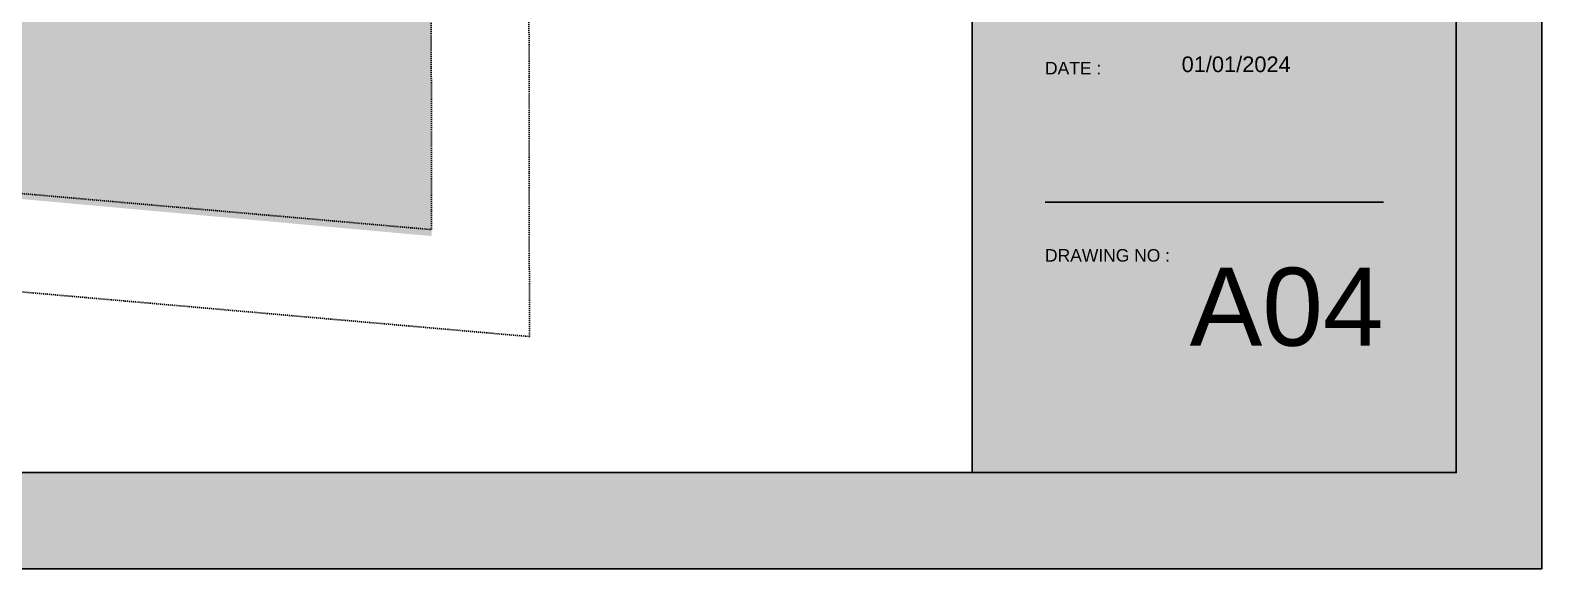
# Model space of a CAD drawing. Header units: metres. Extents: x 183920 to 188551, y 20757 to 23715.
# Drawn here: x 184938.8 to 185093.2, y 20757.1 to 20812.1 of the extents above; entities that cross this region are included whole.
import ezdxf

# ---------------------------------------------------------------- set-up
doc = ezdxf.new("R2010")
doc.units = ezdxf.units.M
for name, pattern in [('Light Grey Page Line', [0]), ('Page Lines', [0]), ('Path offset', [0.022225, 0.00635, -0.003175, 0.00635, -0.003175, 0, -0.003175]), ('Property boundary', [0.001111, 0.0003175, -0.00015875, 0.0003175, -0.00015875, 0, -0.00015875])]:
    doc.linetypes.add(name, pattern=pattern)
for name, color, linetype, true_color in [('Imported blocks_1', 7, 'Continuous', 0xc57dd9), ('Title blocks & Legend', 7, 'Continuous', 0xf890f8), ('Zoning', 7, 'Continuous', 0x47d2e2)]:
    doc.layers.add(name, color=color, linetype=linetype, true_color=true_color)
doc.styles.add('Sheet Number A3', font='', dxfattribs={"height": 0.0075})
doc.styles.add('Text M A3', font='', dxfattribs={"height": 0.0015})
doc.styles.add('Text S A3', font='', dxfattribs={"height": 0.0012})
doc.styles.get('Sheet Number A3').set_extended_font_data('arial')
doc.styles.get('Text M A3').set_extended_font_data('arial')
doc.styles.get('Text S A3').set_extended_font_data('arial')

# ---------------------------------------------------------------- blocks, each defined once
blk = doc.blocks.new('ScaledText_52')
at = {"layer": 'Imported blocks_1', "insert": (-162.88043, 31.21183), "char_height": 0.0012, "width": 0.0130288, "attachment_point": 1, "style": 'Text S A3'}
blk.add_mtext('DRAWING NO :', dxfattribs=at)
blk = doc.blocks.new('ScaledText_62')
at = {"layer": 'Imported blocks_1', "insert": (-163.00908, 31.17289), "char_height": 0.0015, "width": 0.0131611, "attachment_point": 1, "style": 'Text M A3'}
blk.add_mtext('01/01/2024', dxfattribs=at)
blk = doc.blocks.new('A3  Title block minimal vertical')
at = {"layer": 'Imported blocks_1', "transparency": 33554483}
blk.add_hatch(color=256, dxfattribs=at).paths.add_polyline_path([(-0.20993, -0.1483), (-0.20053, -0.13906), (-0.20053, 0.13995), (0.15506, 0.13995), (0.15506, -0.13906), (-0.20053, -0.13906), (-0.20993, -0.1483), (0.20993, -0.1483), (0.20993, 0.1483), (-0.20993, 0.1483), (-0.20993, -0.1483)], flags=0)
at = {"layer": 'Imported blocks_1', "linetype": 'Page Lines'}
blk.add_lwpolyline([(-0.20993, -0.1483), (0.20993, -0.1483), (0.20993, 0.1483), (-0.20993, 0.1483), (-0.20993, -0.1483)], close=True, dxfattribs=at)
at = {"layer": 'Imported blocks_1', "linetype": 'Light Grey Page Line'}
blk.add_lwpolyline([(-0.20053, -0.13906), (0.20169, -0.13906), (0.20169, 0.13995), (-0.20053, 0.13995), (-0.20053, -0.13906)], close=True, dxfattribs=at)
at = {"layer": 'Imported blocks_1', "linetype": 'Page Lines'}
for points in [[(0.15506, 0.13995), (0.15506, -0.13906)], [(0.16209, -0.11311), (0.1947, -0.11311)]]:
    blk.add_lwpolyline(points, dxfattribs=at)
blk = doc.blocks.new('ScaledText_109')
at = {"layer": 'Imported blocks_1', "insert": (-163.73948, 34.14306), "char_height": 0.0075, "width": 0.0309091, "attachment_point": 3, "style": 'Sheet Number A3'}
blk.add_mtext('A04', dxfattribs=at)
blk = doc.blocks.new('ScaledText_117')
at = {"layer": 'Imported blocks_1', "insert": (-162.88043, 31.17887), "char_height": 0.0012, "width": 0.0056115, "attachment_point": 1, "style": 'Text S A3'}
blk.add_mtext('DATE :', dxfattribs=at)

msp = doc.modelspace()

# ---------------------------------------------------------------- hatches: boundary and pattern name
at = {"layer": 'Zoning', "transparency": 33554483}
msp.add_hatch(color=256, dxfattribs=at).paths.add_polyline_path([(184979.79, 20791.04), (184979.46, 21013.52), (184803.82, 21044.02), (184705.17, 21043.36), (184705.24, 20815.82), (184979.79, 20791.04)], flags=0)

# ---------------------------------------------------------------- linework, layer by layer
at = {"layer": 'Zoning', "linetype": 'Property boundary'}
msp.add_lwpolyline([(184989.79, 20780.78), (184989.45, 21021.93), (184804.68, 21054.02), (184695.24, 21054.02), (184695.24, 20806.66), (184989.79, 20780.78)], close=True, dxfattribs=at)
msp.add_lwpolyline([(184989.79, 20780.78), (184989.45, 21021.93), (184804.68, 21054.02), (184695.24, 21054.02), (184695.24, 20806.66), (184989.79, 20780.78)], close=True, dxfattribs=at)
at = {"layer": 'Zoning', "linetype": 'Path offset'}
msp.add_lwpolyline([(184979.79, 20791.7), (184979.46, 21013.52), (184803.82, 21044.02), (184705.24, 21044.02), (184705.24, 20815.82), (184979.79, 20791.7)], close=True, dxfattribs=at)

# ---------------------------------------------------------------- block references
at = {"layer": 'Imported blocks_1', "yscale": 1062.975773071686}
for name, p, xscale in [('ScaledText_117', (357843.54, -12333.56), 1060.907477067516), ('ScaledText_62', (357993.98, -12326.65), 1060.907477067516), ('ScaledText_52', (357843.54, -12387.71), 1060.907477067516), ('ScaledText_109', (358789.5, -15505.43), 1060.907477068698)]:
    msp.add_blockref(name, p, dxfattribs=dict(at, xscale=xscale))
at = {"layer": 'Title blocks & Legend', "xscale": 1060.907477067516, "yscale": 1062.975773071686}
msp.add_blockref('A3  Title block minimal vertical', (184870.51, 20914.72), dxfattribs=at)

doc.saveas('drawing.dxf')
